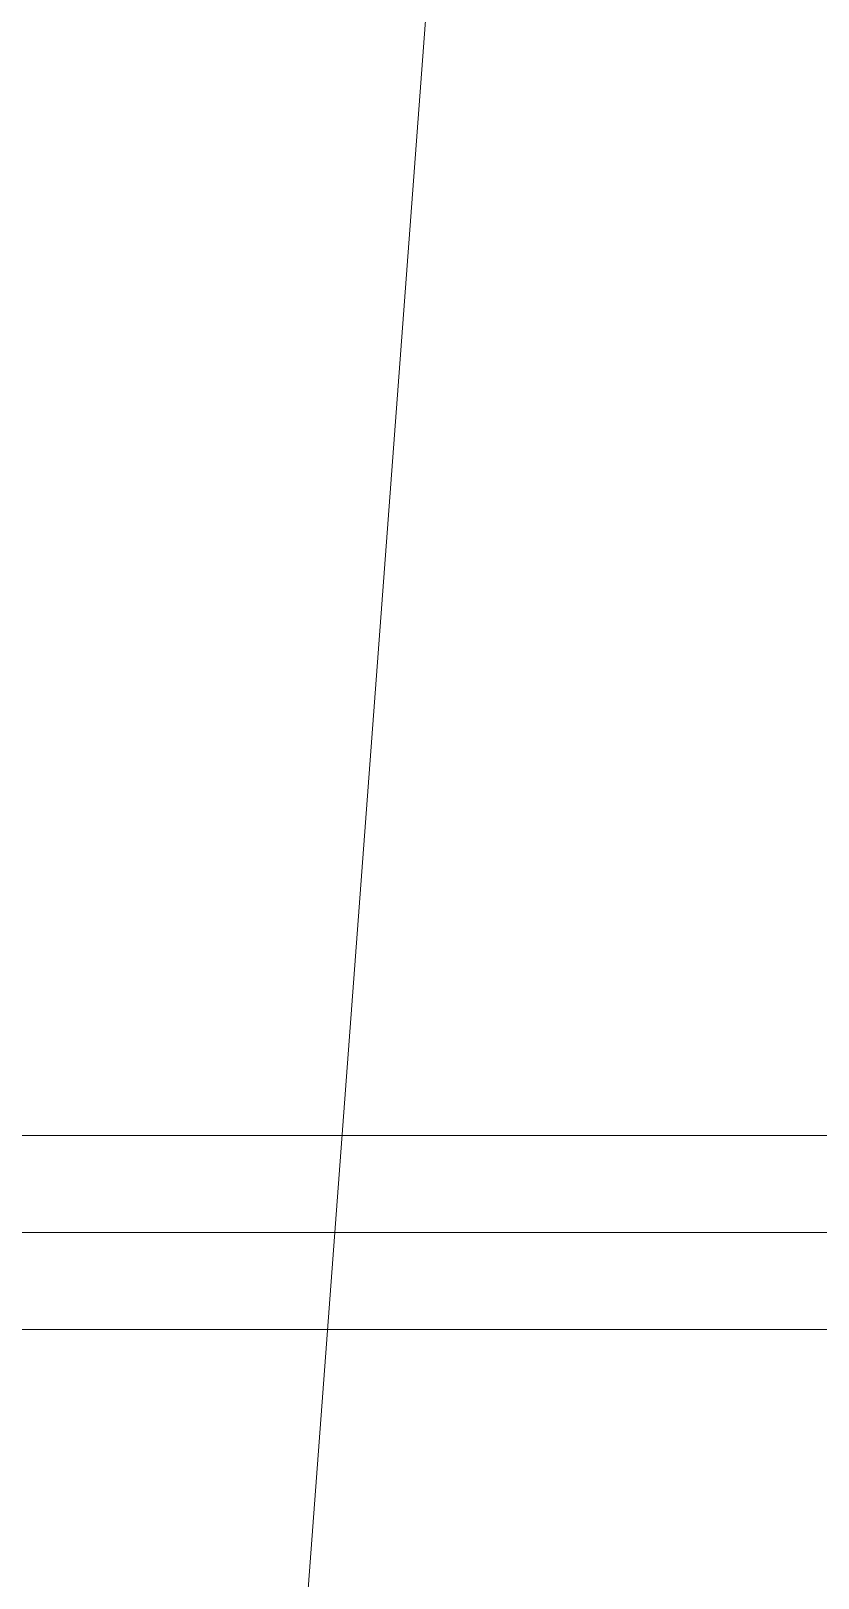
# Model space of a CAD drawing. Header units: millimetres. Extents: x 0 to 1680, y 0 to 594.
# Drawn here: x 607.25 to 613.75, y 525.53 to 538.29 of the extents above; entities that cross this region are included whole.
import ezdxf

# ---------------------------------------------------------------- set-up
doc = ezdxf.new("R2010")
doc.units = ezdxf.units.MM
doc.linetypes.add('K5LT_THIN', pattern=[0])
doc.linetypes.add('K5LT_THIN_INCLUDED_TO_HATCHING', pattern=[0])
doc.layers.add('Системный слой', color=7, linetype='Continuous')

# ---------------------------------------------------------------- blocks, each defined once
blk = doc.blocks.new('U1676')
at = {"layer": 'Системный слой', "color": 7, "linetype": 'K5LT_THIN_INCLUDED_TO_HATCHING', "lineweight": 13}
for p, q in [((607.0179647268708, 529.1773338875008), (628.0179647268708, 529.1773338875008)), ((607.0179647268708, 528.3773338875008), (628.0179647268708, 528.3773338875008)), ((628.0179647268708, 527.5773338875008), (607.0179647268708, 527.5773338875008))]:
    blk.add_line(p, q, dxfattribs=at)
blk = doc.blocks.new('U1690')
at = {"layer": 'Системный слой', "color": 7, "linetype": 'K5LT_THIN_INCLUDED_TO_HATCHING', "lineweight": 13}
for p, q in [((607.0179647268708, 529.1773338875008), (628.0179647268708, 529.1773338875008)), ((607.0179647268708, 528.3773338875008), (628.0179647268708, 528.3773338875008)), ((628.0179647268708, 527.5773338875008), (607.0179647268708, 527.5773338875008))]:
    blk.add_line(p, q, dxfattribs=at)
blk = doc.blocks.new('U1789')
at = {"layer": 'Системный слой', "color": 7, "linetype": 'K5LT_THIN', "lineweight": 13}
blk.add_line((610.6671291441103, 540.4812961373731), (608.2895021409736, 508.6732993640163), dxfattribs=at)

msp = doc.modelspace()

# ---------------------------------------------------------------- block references
at = {"layer": 'Системный слой'}
for name in ['U1789', 'U1676', 'U1690']:
    msp.add_blockref(name, (0, 0), dxfattribs=at)

doc.saveas('drawing.dxf')
